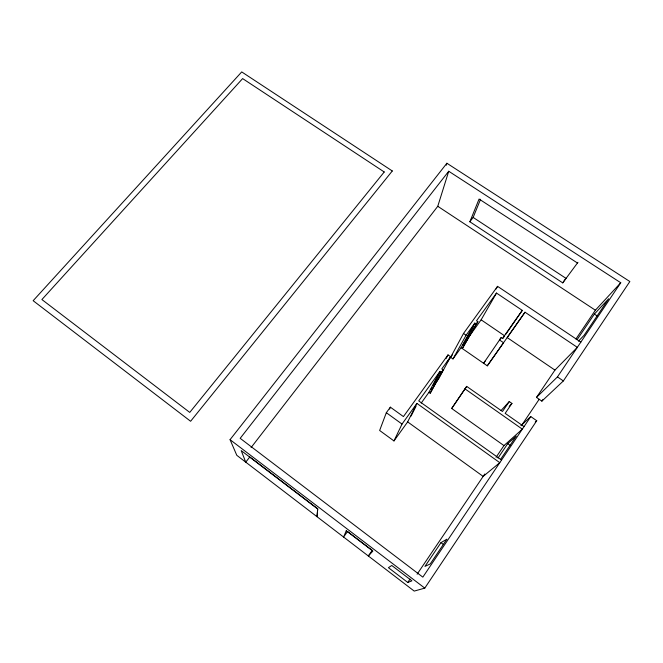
<?xml version="1.0" encoding="UTF-8"?>
<svg xmlns="http://www.w3.org/2000/svg" width="663" height="663" viewBox="0 0 663 663"><rect width="100%" height="100%" fill="white"/><g stroke="black" fill="none" stroke-linecap="round" stroke-linejoin="round"><path stroke-width="0.99" d="M317.693 508.96L317.03 516.726L317.701 508.96L241.208 450.6L245.758 462.177L249.794 456.948L317.718 508.778M446.29 165.228L446.887 163.247L629.85 281.535L563.368 380.935L541.87 401.14L536.491 397.419L554.931 370.103L577.324 347.354L525.013 312.215L487.297 365.843L461.075 347.685L474.832 323.105L476.191 324.033L462.31 348.547L477.882 321.696L476.523 320.768L496.504 293.063L522.287 310.383L505.869 334.177M251.103 447.542L437.771 206.292L448.727 171.253L620.75 282.761L557.459 376.899L536.491 397.419M435.21 383.628L438.691 378.788L450.608 356.702L448.014 354.904L403.427 416.588L390.366 407.173L386.322 412.709L379.642 430.478L393.971 440.928L407.662 421.9L416.919 403.402L499.794 462.675L483.161 476.399L407.662 421.9M389.629 409.088L390.366 407.173M577.954 262.324L562.738 282.877L469.86 221.774L479.076 199.033L577.622 263.12M469.86 221.774L473.142 217.423L480.567 199.265M393.971 440.928L402.018 424.063L416.919 403.402M411.11 416.041L416.032 406.253M446.149 358.451L448.014 354.904M428.944 392.322L440.033 371.355L441.409 372.316L430.196 393.217L428.944 392.322L421.212 403.071M431.033 389.198L431.969 387.432M432.906 385.675L440.389 371.57M450.608 356.702L441.79 368.926L443.166 369.888L430.196 393.217M580.838 342.125L497.573 286.35L463.503 333.472L450.625 357.291L452.978 358.932L461.075 347.685M452.978 358.932L466.081 335.246L474.832 323.105M473.548 326.072L462.633 345.522L463.827 343.865M496.081 288.977L497.573 286.35M469.197 336.398L481.131 319.815L496.504 293.063M446.887 163.247L230.061 439.668L236.799 455.307L414.209 591.089L424.784 588.122L536.74 420.732L530.781 416.579L520.903 425.638M521.383 425.696L539.176 399.275M500.913 458.895L516.27 436.072L507.709 443.671L498.037 458.017M530.781 416.579L422.837 577.133L240.18 438.326L448.727 171.253M541.87 401.14L543.022 399.424M464.954 388.858L522.328 429.152L503.963 445.586L451.694 408.474L466.694 386.388L502.471 411.483L509.267 401.571L511.944 403.435L505.156 413.364L524.035 426.607M417.11 574.216L484.777 473.995M496.065 457.288L503.963 445.586M575.932 339.008L595.374 310.209L620.75 282.761M577.067 339.738L594.363 314.088L608.659 298.773L584.028 335.37L578.426 341.163M440.97 542.657L424.966 566.393L430.229 563.94L446.895 539.168L440.97 542.657L443.431 544.497M466.694 386.388L451.694 408.474M407.762 582.454L411.914 580.854L391.758 565.473L388.427 567.677L407.762 582.454L410.041 579.081M522.287 310.383L502.463 338.478L501.162 337.583L483.6 363.283L485.142 361.086M562.738 282.877L565.92 278.311M487.297 365.843L503.548 342.73L499.488 339.953L501.162 337.583M525.013 312.215L507.195 337.575L554.931 370.103M502.919 338.395L504.692 335.876L481.131 319.815M441.409 372.316L443.166 369.888M476.191 324.033L477.882 321.696M440.033 371.355L418.718 400.908L501.551 460.064M447.053 362.247L452.406 354.813M501.071 410.505L509.267 401.571M509.176 406.386L511.944 403.435M535.24 422.049L536.74 420.732M473.142 217.423L565.929 278.303M437.771 206.292L595.374 310.209M594.363 314.088L597.454 316.127M557.459 376.899L563.368 380.935M463.503 333.472L466.081 335.246M507.709 443.671L510.12 445.379M386.322 412.709L402.018 424.063M230.061 439.668L424.784 588.122M346.26 530.748L343.591 537.047L347.528 531.519L372.241 550.381L368.33 555.984L372.888 551.069L346.26 530.748M392.297 170.971L190.612 421.27L33.15 300.704L241.722 71.911L392.297 170.971M384.233 171.982L189.742 412.411L41.902 299.552L242.633 78.59L384.233 171.982"/></g></svg>
